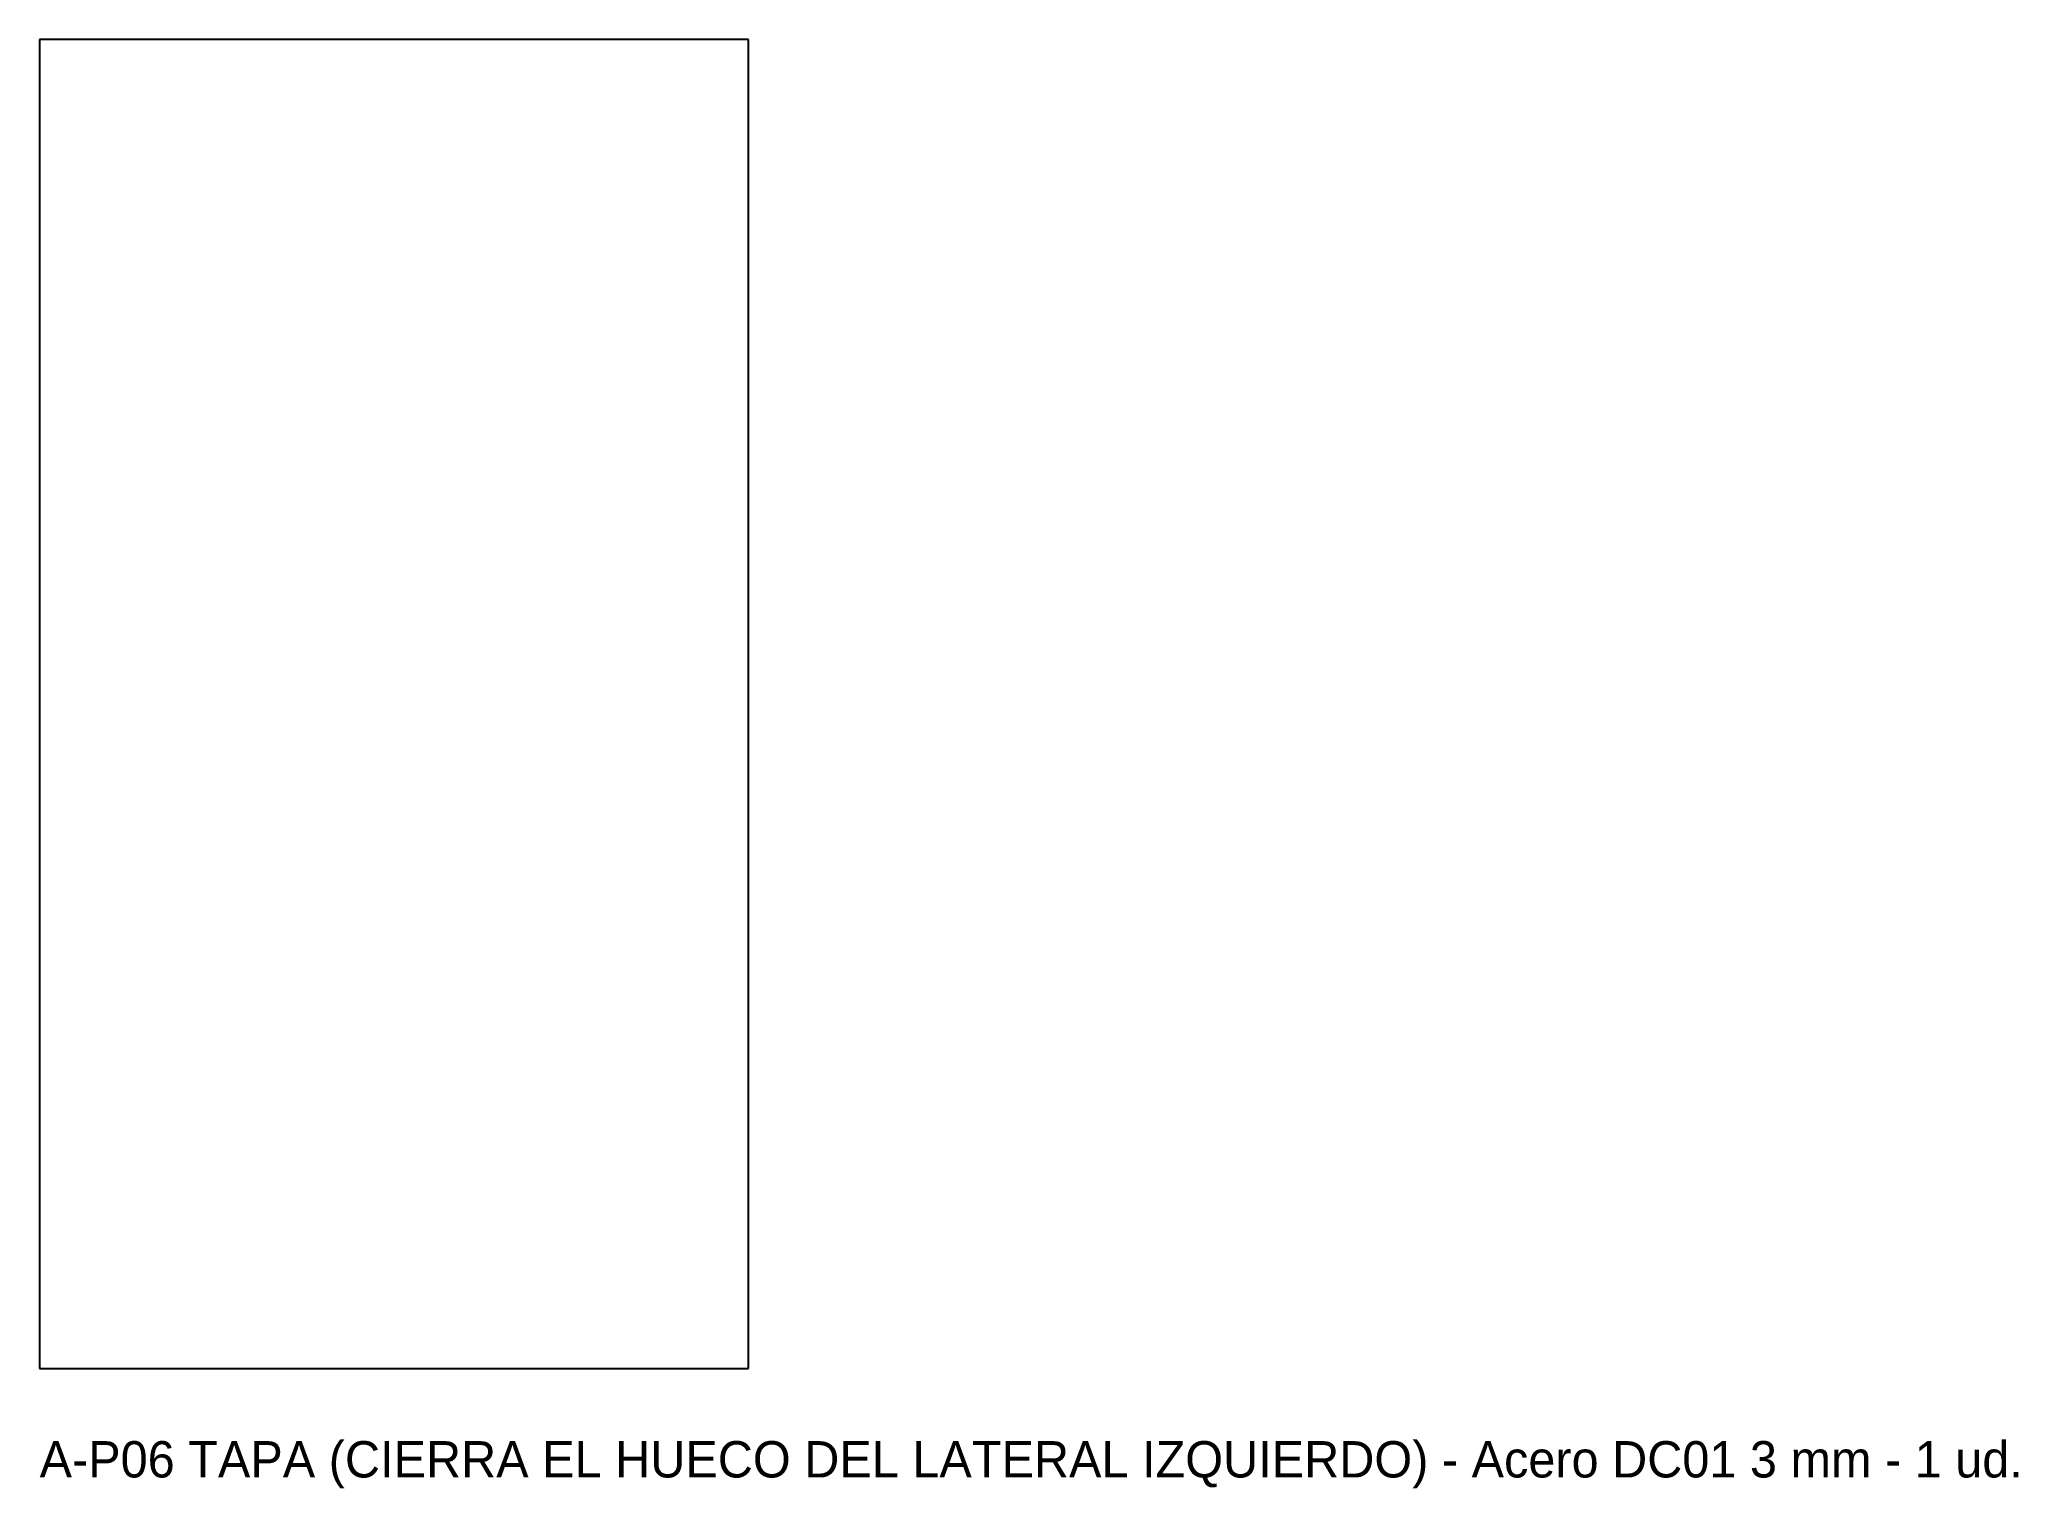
# Model space of a CAD drawing. Header units: millimetres. Extents: x -39 to 179, y -86 to 73.
import ezdxf

# ---------------------------------------------------------------- set-up
doc = ezdxf.new("R2010")
doc.units = ezdxf.units.MM
doc.layers.add('CORTE', color=7, linetype='CONTINUOUS')
doc.layers.add('TEXTO', color=3, linetype='CONTINUOUS')

msp = doc.modelspace()

# ---------------------------------------------------------------- linework, layer by layer
at = {"layer": 'CORTE'}
for p, q in [((39, 73.1), (-39, 73.1)), ((-39, 73.1), (-39, -73.1)), ((39, -73.1), (39, 73.1)), ((-39, -73.1), (39, -73.1))]:
    msp.add_line(p, q, dxfattribs=at)

# ---------------------------------------------------------------- texts
at = {"layer": 'TEXTO'}
msp.add_text('A-P06 TAPA (CIERRA EL HUECO DEL LATERAL IZQUIERDO) - Acero DC01 3 mm - 1 ud.', height=4, dxfattribs=at).set_placement((-39, -85.1))

doc.saveas('drawing.dxf')
